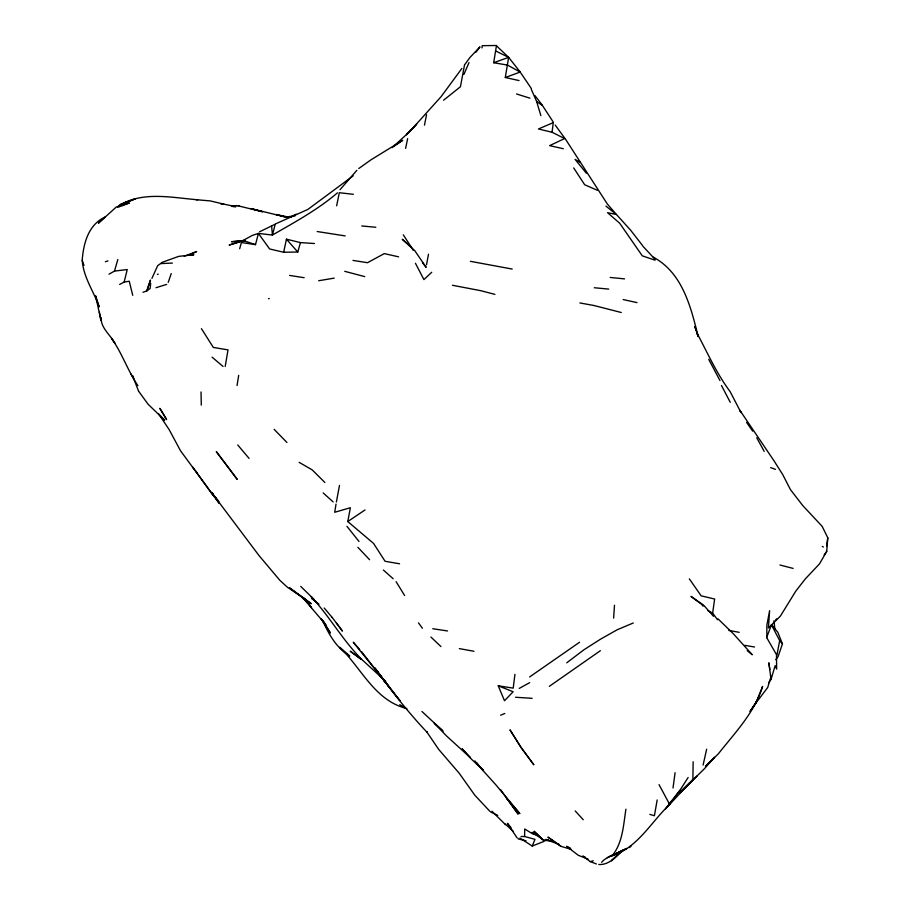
<?xml version="1.0" encoding="UTF-8"?>
<svg xmlns="http://www.w3.org/2000/svg" width="910" height="910" viewBox="0 0 910 910"><rect width="100%" height="100%" fill="white"/><g stroke="black" fill="none" stroke-linecap="round" stroke-linejoin="round"><path stroke-width="1.36" d="M698.163 336.529L696.946 333.026C707.582 352.898 716.5 373.407 730.127 391.607L740.99 412.56L739.773 410.171L773.83 460.54L782.714 474.554L790.437 489.603L802.779 505.596L822.174 526.378L827.782 537.821L826.678 545.875M520.008 838.11L532.236 846.061L534.989 839.35L524.638 836.506L524.695 828.987L532.668 833.913L536.752 834.891M688.119 777.515L679.85 790.437L665.506 808.888L692.897 779.54L693.147 761.784M613.624 618.106L614.5 605.252M766.834 638.081L766.857 625.307L769.598 610.667L768.438 627.98L780.348 616.15L795.818 591.09L805.236 578.987L819.478 563.904L826.724 551.426L827.782 537.821M101.158 317.567C100.487 327.714 110.349 334.846 114.831 343.161L111.555 338.44C122.111 353.205 127.718 370.654 137.899 385.647M150.685 283.408L150.15 288.504L146.829 290.916L142.995 292.247M481.982 47.934L482.243 45.671L496.485 45.5L493.675 62.722L507.541 65.099L520.202 72.061L505.289 77.498L508.633 57.353L496.541 45.853M552.051 132.246L553.269 122.634L538.436 128.97L552.051 132.246L564.61 138.547L549.629 145.645L563.301 148.717M514.946 674.344L513.206 688.131L498.248 685.821L504.493 700.745L513.115 691.736L498.248 685.821M625.932 809.161C623.475 824.562 622.838 841.841 613.01 854.695C609.097 857.118 604.536 858.539 601.59 862.327M673.013 788.014L675.095 772.681M717.558 619.755L712.632 613.101L714.646 599.03L701.155 595.834L689.348 578.885M336.029 504.094L334.709 512.273L350.373 507.734L347.791 521.555L373.566 543.429L385.089 561.288L399.57 563.779M237.044 385.51L238.693 375.329M95.766 296.068L99.156 306.829C93.639 291.143 83.436 277.425 82.218 260.26C83.413 243.573 88.304 224.85 104.855 217.126L98.428 223.189L116.4 206.923L129.391 202.964L121.701 205.967M225.202 366.48L228.012 349.895L213.315 347.427L201.44 328.681M657.179 799.947L654.415 815.735L649.865 814.382M464.418 65.475L460.437 86.746L443.557 100.225M336.404 501.967L339.464 485.474M426.517 264.81L428.485 254.22M776.947 654.938L779.688 640.674L771.475 624.806L766.743 637.273M424.481 125.136L426.551 114.717M336.643 205.808L339.316 192.715L353.33 194.308M405.61 148.364L407.657 138.593M244.619 240.49L229.115 245.074L243.072 240.49L252.388 235.383L258.417 233.426L269.622 248.965L283.67 252.252L286.445 239.171L300.436 242.595L314.496 243.516M703.111 765.048L706.649 749.192M119.631 284.432L124.135 282.077L127.252 269.542L114.501 271.089L108.984 274.183M239.648 248.714L241.446 242.549L255.505 244.631L258.417 233.426L272.42 235.042C294.851 222.176 317.692 209.698 337.462 192.84M283.67 252.252L297.775 252.024L300.436 242.595M114.501 271.089L117.822 259.532M150.286 280.303L146.829 290.916L150.537 280.212M168.236 282.327L171.228 273.557M774 620.745L774.808 628.776L771.475 624.806L777.754 632.154L782.441 643.916L777.993 656.838L775.752 659.693M463.918 74.37L469.003 62.619M151.936 278.358L157.657 265.686L162.446 262.228L178.69 256.381L193.921 254.709L191.237 255.289M461.87 68.455L441.066 96.699L409.216 132.052L406.383 134.771L416.712 124.067L409.216 132.052L392.119 147.636L402.709 140.311L370.734 159.978L358.79 168.521M824.13 554.986L826.724 551.426M464.464 64.985L469.992 57.444L479.968 46.865L475.987 52.143M768.631 682.716L771.032 679.429L775.138 665.631L776.651 669.1L776.492 654.665L767.266 638.581M679.85 790.437L668.247 805.976L669.726 804.235M118.436 206.581L119.892 204.716L135.226 198.903L120.438 204.682C144.11 191.248 172.058 197.698 197.686 199.768M356.845 170.329L339.999 189.712M669.1 804.975C650.343 823.038 636.784 849.087 610.098 856.446L626.569 848.438L620.7 851.567L617.628 854.535L620.392 851.612M622.326 850.452C615.933 857.038 608.79 865.183 598.757 864.5M775.786 619.755L776.594 618.937M668.85 803.803L672.695 799.879M692.897 779.54L679.77 792.781L704.499 768.654L714.475 757.268L705.489 766.493L718.525 753.605C735.064 732.641 754.583 712.541 762.603 686.413L755.891 703.043L749.999 711.506L757.234 700.347L755.891 703.043L767.687 687.539L771.123 676.323L771.032 679.429L768.859 662.787L769.837 669.533M681.522 791.04L689.359 783.294L681.306 791.029M691.441 781.497L697.049 776.071M689.769 783.055L693.374 779.608L687.528 785.114M431.727 272.272L423.912 279.598L415.438 263.274M629.47 847.608L631.005 846.198M566.748 662.81L583.958 649.763L600.725 639.047L617.207 629.765L633.269 622.986M353.137 175.88L307.887 209.414L275.855 223.758M579.534 642.267L529.62 676.949M549.333 686.322L600.395 650.684M119.13 206.98L126.615 201.861L117.549 207.15M347.791 521.555L365.012 509.964M519.235 688.404L529.665 682.671M296.239 214.191L290.506 217.206L294.01 215.533M548.491 839.805L545.829 839.509L543.782 840.556L534.159 831.353L543.782 840.556L550.8 840.703M259.566 231.8L275.241 224.167L272.42 235.042L271.612 225.782M610.098 856.446L623.6 850.088L607.323 857.618M188.233 255.312L196.662 251.558L184.241 256.233M500.637 715.203L504.811 713.497M532.236 846.061L543.952 841.409M493.675 62.722L508.633 57.353L495.791 51.028M105.389 261.75L108.006 260.886M155.997 287.708L166.632 284.409M585.346 857.231L582.764 856.071L590.294 861.622L593.24 860.792M157.407 274.411L158.238 274.206M318.659 280.746L334.22 278.119M124.135 282.077L129.243 281.236L132.735 295.306M286.024 217.024L295.34 215.715M268.495 298.685L269.292 298.582M231.47 206.183L236.862 205.614M237.521 205.683L262.501 211.757L250.785 208.515M244.87 240.433L231.527 241.719L242.151 240.911M221.21 204.352L223.792 204.124L235.861 206.65L233.074 206.706M160.968 263.582L172.399 263.07M237.544 205.671L239 205.614M521.055 836.517L524.638 836.506M195.889 199.688L210.187 200.894L223.792 204.124M515.549 697.265L532.134 698.311M361.725 225.953L375.83 227.273M594.287 287.742L608.722 289.107M610.166 277.448L624.544 278.881M345.174 235.917L317.169 231.527M432.762 628.73L447.549 630.96M353.012 260.419L367.481 262.706L384.316 253.606L398.591 256.836M289.607 275.423L304.145 277.709M744.801 645.361L754.572 646.999M452.418 285.262L480.935 290.722L494.903 294.374M512.216 269.064L470.413 261.329M579.875 302.95L593.991 305.51L621.257 312.505M728.842 630.437L739.193 632.325M459.345 648.614L473.951 651.276M289.243 217.194L276.026 214.532L287.15 217.433L252.036 208.856M623.191 299.561L636.977 302.598M505.289 77.498L519.018 80.558M344.731 271.328L364.739 276.617M526.014 840.772L518.29 838.963L517.972 838.235M779.972 565.008L793.111 568.409M561.004 846.357L548.093 837.211L561.004 846.357L571.389 849.405M516.539 93.957L529.927 98.178M243.072 240.49L255.505 244.631M655.098 260.203L642.278 255.835L619.664 223.2L607.55 212.69L616.434 214.498L630.63 230.207L642.505 245.507M588.031 859.074L578.339 855.332L566.611 846.3L570.422 848.086M770.634 467.603L775.468 469.389M545.829 839.509L559.252 844.457M590.294 861.622L596.38 863.954M537.048 834.379L532.02 832.388L542.167 839.043M597.29 190.247L584.675 184.753L573.698 167.906M405.2 708.162C373.987 699.358 361.338 667.951 339.68 647.26L349.759 656.019C335.926 647.613 328.533 633.713 322.197 619.539M490.547 811.936L497.759 815.417M605.923 206.104L616.434 214.498L607.345 204.033L566.031 139.981L555.202 125.034M822.287 546.444L823.368 547.001M708.037 610.701L712.632 613.101M399.752 704.681L406.895 708.788M580.227 162.355L575.109 159.409L586.347 173.196M299.162 462.36L312.198 469.878L324.893 482.482M531.281 89.282L536.65 101.545L542.349 105.446M703.362 605.093L690.986 596.391L703.783 605.889M653.243 257.132C682.477 272.852 690.838 306.852 698.163 336.438L694.796 326.474M315.827 601.521L311.493 598.211L318.978 604.24M747.19 650.661L752.286 654.768L733.437 633.849L718.024 618.857M385.829 681.476L362.953 660.512M505.494 824.688L491.969 811.265M212.087 357.164L223.041 366.457M443.136 731.174L421.956 711.506M413.163 250.261L411.297 247.145L402.265 239.25L414.71 250.569L426.153 267.335L422.524 262.74M383.372 570.013L393.154 578.737M442.271 730.332L434.252 723.154L446.491 735.928L470.459 757.803L462.132 748.782L471.403 759.122L483.438 770.349L476.817 763.683L496.291 785.319L519.849 813.62L506.017 797.501M323.175 492.924L333.128 501.911M505.13 823.937L513.274 831.319M300.721 586.393L314.36 599.701M430.93 637.034L440.918 646.555M274.16 429.361L286.923 442.465M489.796 811.231L474.895 795.306L459.175 773.216L438.711 749.408L426.608 731.663L427.211 732.448C408.033 712.177 390.993 690.292 374.567 667.69L385.158 681.806L353.262 642.21L359.666 649.524M302.268 596.983L308.046 603.057L300.857 596.391L287.503 587.303L279.836 580.307L259.031 555.589L214.862 496.814M357.892 547.342L369.619 559.741M642.869 246.212L654.972 259.214M311.186 596.778C329.864 616.57 342.877 640.845 362.408 659.966M311.436 597.028L315.679 601.601M381.438 676.881L378.708 673.912L388.775 686.436L377.093 671.409L399.763 700.461M218.195 500.784L212.257 494.312L195.559 471.005M575.222 810.946L583.264 819.751M303.894 598.018L309.127 603.831M704.374 605.969L713.497 616.32M286.445 239.171L297.775 252.024M361.486 651.617L384.907 681.567M305.76 599.861L309.309 603.933M302.2 597.017L324.051 622.679L330.421 633.007L321.253 618.959L325.996 625.341L323.027 620.688M237.76 445.013L249.044 458.367M779.688 640.674L782.441 643.916M511.022 827.577L507.405 823.322L516.948 837.701M324.222 608.016L332.196 617.503M474.849 760.908L480.173 767.278L476.874 762.887M386.739 683.899L399.82 700.507M346.926 526.31L359.006 541.461M507.973 799.913L507.12 798.821L518.131 814.109L500.454 789.527M509.077 57.876L520.156 71.992M304.827 598.916L311.561 607.675L307.637 602.409M194.831 469.924L196.958 472.688M534.909 95.55L541.95 104.73L553.121 121.872M332.104 617.389L342.444 631.096L336.45 623.043M194.365 469.298L192.715 467.149L194.126 468.991M375.557 668.873L384.611 681.192M418.486 622.872L422.411 628.264M138.695 391.334L148.091 404.233L164.653 420.238L158.533 413.754L169.169 429.634L180.521 450.791L219.071 503.196L212.064 492.549M215.374 497.247L218.571 501.785M746.564 422.331L752.661 431.135M520.759 72.868L531.338 88.52M211.962 492.39L213.406 494.608M403.289 234.837L411.297 247.145M217.376 499.545L218.821 501.808M396.1 581.695L404.609 595.504M701.633 604.012L702.816 605.969M131.074 374.135L133.633 378.458L138.525 391.016M708.708 359.325L719.946 380.528M756.733 437.778L764.207 451.36M659.045 784.636L669.441 804.042M721.482 385.51L730.252 402.311M82.218 260.26L83.982 265.424M694.808 326.519L696.127 330.375M536.65 101.545L540.87 115.627M133.031 375.989L133.633 378.458M95.686 296.103L100.908 320.183L99.383 312.175M201.292 405.121L201.03 391.971M620.677 852.01L611.588 860.701L620.677 852.01M350.805 651.435L350.202 651.287L361.315 659.443L350.805 651.435M302.018 596.96L289.539 587.837L311.254 603.717L302.018 596.96M226.92 465.624L216.296 451.622L237.226 479.365L226.92 465.624M533.738 764.662L521.032 747.417L509.975 729.843L520.964 747.36L533.738 764.662M162.435 412.537L159.841 408.328L166.598 419.555L162.435 412.537"/></g></svg>
